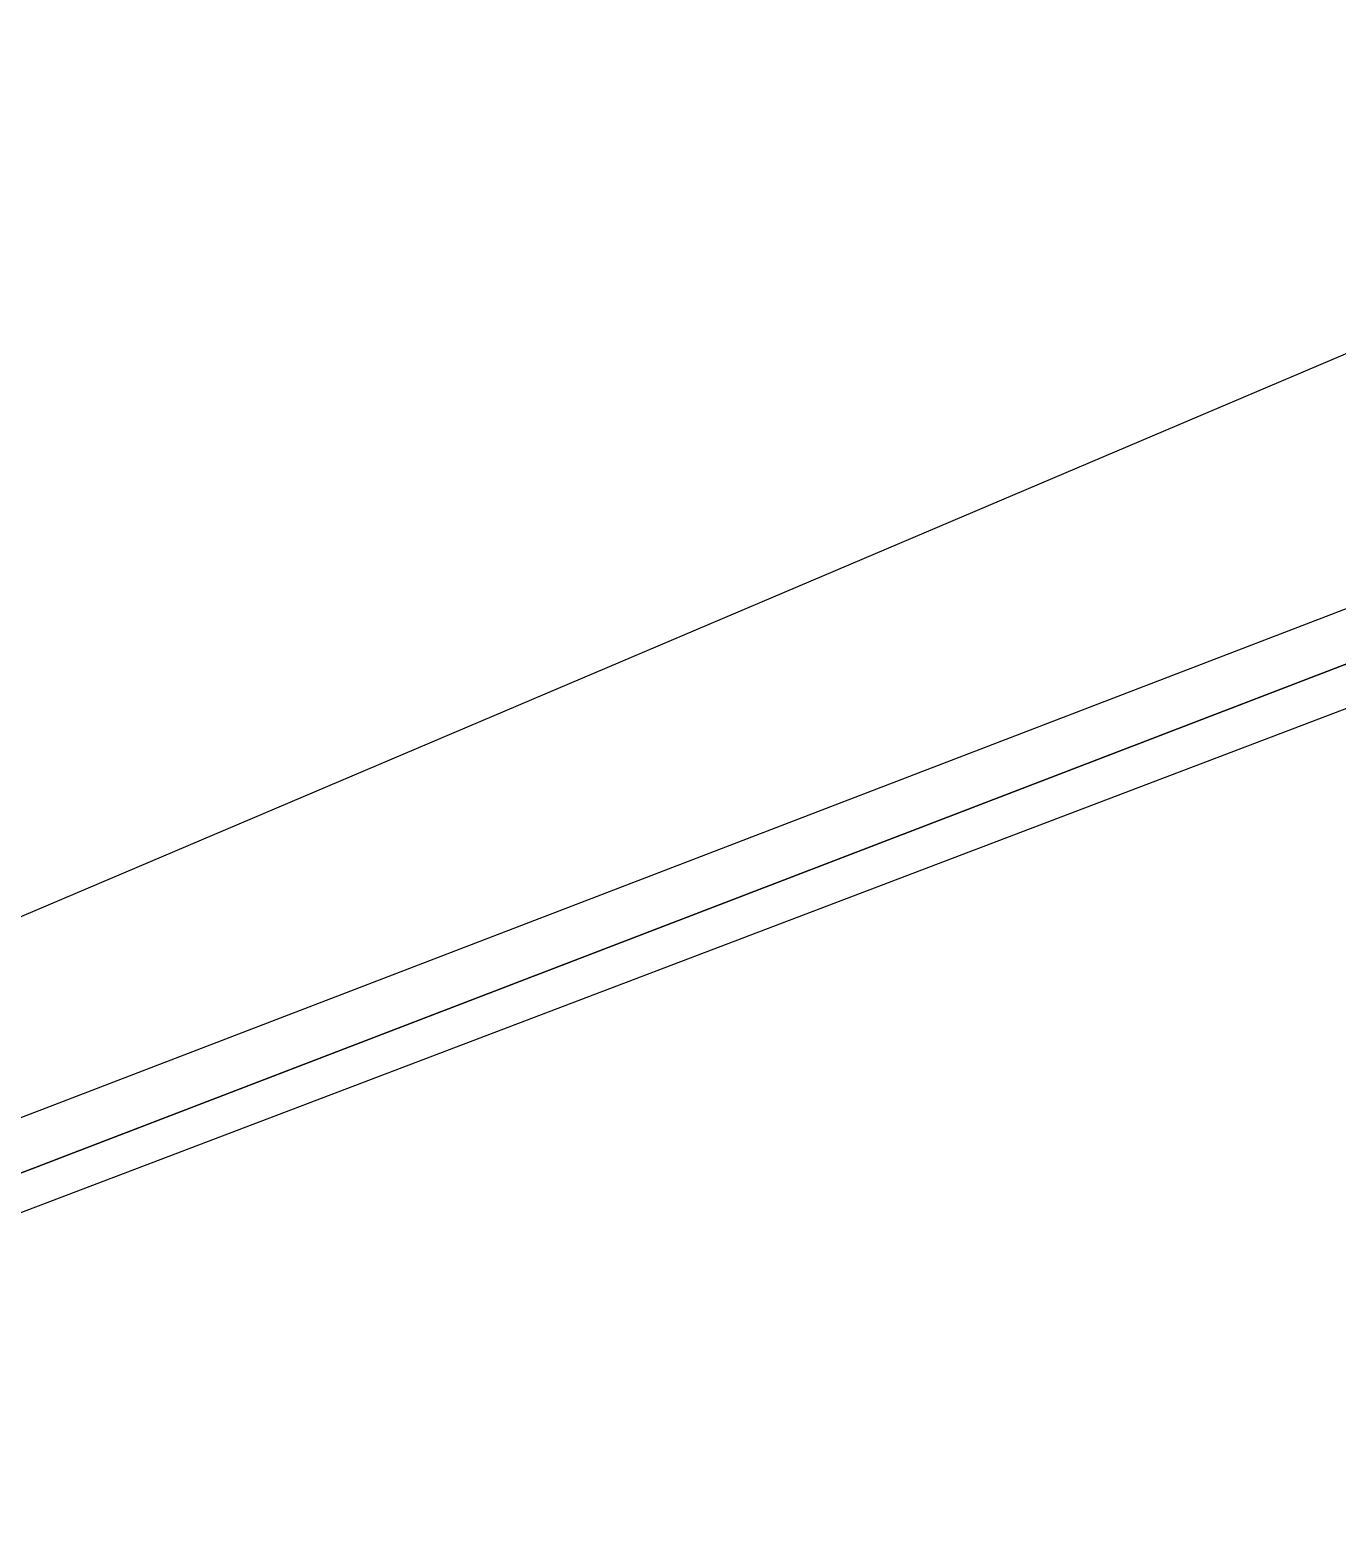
# Model space of a CAD drawing. Header units: feet. Extents: x -84 to 198, y -22 to 181.
# Drawn here: x 95.859 to 96.491, y 21.608 to 22.324 of the extents above; entities that cross this region are included whole.
import ezdxf

# ---------------------------------------------------------------- set-up
doc = ezdxf.new("R2010")
doc.units = ezdxf.units.FT
doc.layers.add('A-LINEA', color=7, linetype='CONTINUOUS')

msp = doc.modelspace()

# ---------------------------------------------------------------- linework, layer by layer
at = {"layer": 'A-LINEA'}
msp.add_line((93.693, 20.9769), (103.4585, 25.128), dxfattribs=at)
msp.add_line((93.693, 20.9769), (103.4585, 25.128), dxfattribs=at)
for points in [[(95.6267, 21.6978), (95.6267, 21.6844), (99.3067, 23.0978), (99.3067, 23.1111), (99.3067, 23.1244), (95.6267, 21.7111), (95.6133, 21.7111), (95.6267, 21.6978)], [(95.6267, 21.6978), (95.6267, 21.6844), (99.3067, 23.0978), (99.3067, 23.1111), (99.3067, 23.1244), (95.6267, 21.7111), (95.6133, 21.7111), (95.6267, 21.6978)], [(95.64, 21.6711), (99.32, 23.0711), (99.32, 23.0844), (99.32, 23.0978), (99.3067, 23.0978), (95.6267, 21.6844), (95.64, 21.6711)], [(95.64, 21.6711), (99.32, 23.0711), (99.32, 23.0844), (99.32, 23.0978), (99.3067, 23.0978), (95.6267, 21.6844), (95.64, 21.6711)]]:
    msp.add_lwpolyline(points, dxfattribs=at)

doc.saveas('drawing.dxf')
